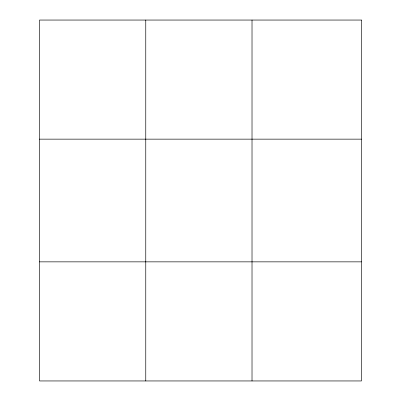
<?xml version="1.0" encoding="UTF-8"?>
<svg xmlns="http://www.w3.org/2000/svg" width="401" height="401" viewBox="0 0 401 401"><rect width="100%" height="100%" fill="white"/><g stroke="black" fill="none" stroke-linecap="round" stroke-linejoin="round"><path stroke-width="0.6" d="M145.763 380.95L145.763 20.05M252.018 380.95L252.018 20.05M39.509 139.147L361.491 139.147M39.509 261.853L361.491 261.853M361.491 20.05L361.491 380.95L39.509 380.95L39.509 20.05L361.491 20.05"/></g></svg>
